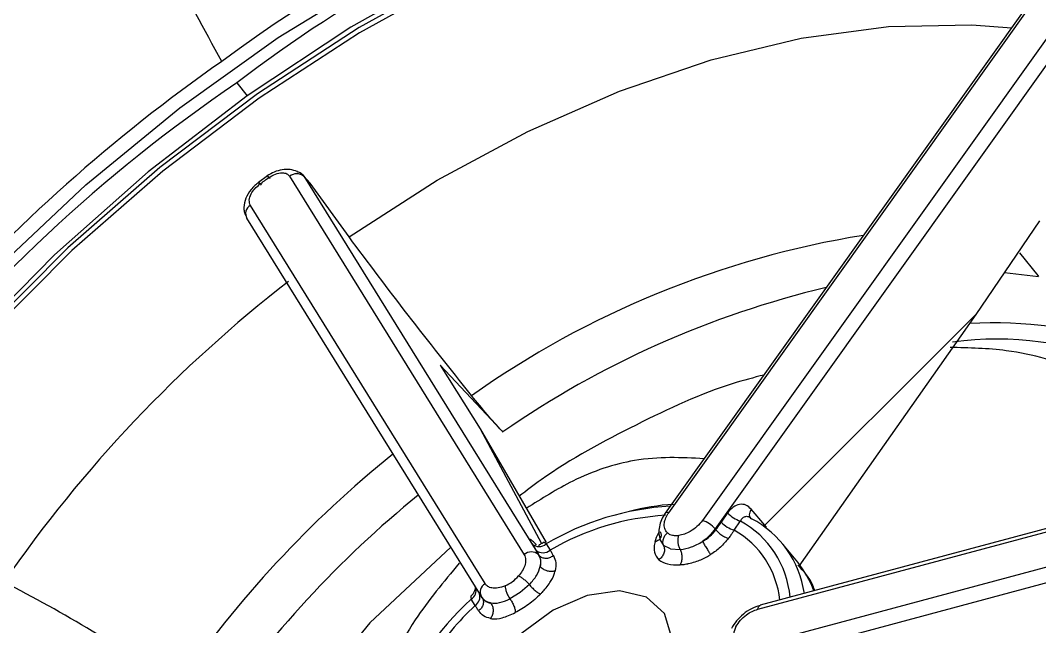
# Model space of a CAD drawing. Extents: x 400 to 501, y 484 to 634.
# Drawn here: x 480.005 to 481.092, y 521.949 to 522.594 of the extents above; entities that cross this region are included whole.
import ezdxf

# ---------------------------------------------------------------- set-up
doc = ezdxf.new("R2010")
doc.units = 0
doc.header["$MEASUREMENT"] = 0
doc.layers.add('DIM', color=3, linetype='Continuous')
doc.layers.add('GEOMETRY', color=3, linetype='Continuous', lineweight=25)

# ---------------------------------------------------------------- blocks, each defined once
blk = doc.blocks.new('2026 GRANDEE')
at = {"layer": 'GEOMETRY', "ltscale": 16}
for p, q in [((30.6959, -74.1714), (30.2677, -74.7709)), ((30.2716, -74.7703), (30.6998, -74.1709)), ((30.7356, -74.1792), (30.3074, -74.7786)), ((30.7491, -74.1881), (30.3209, -74.7876)), ((29.8113, -74.3128), (29.8225, -74.3265)), ((29.844, -74.4116), (29.8345, -74.4186)), ((29.8676, -74.4122), (30.1176, -74.815)), ((29.8761, -74.4073), (29.8757, -74.4068)), ((29.8827, -74.4122), (30.1327, -74.8149)), ((29.8827, -74.4122), (29.8895, -74.4194)), ((29.9309, -74.4766), (29.8895, -74.4194)), ((30.0758, -74.8458), (29.8258, -74.4431)), ((29.8217, -74.4566), (30.0717, -74.8594)), ((30.6668, -74.4597), (30.5988, -74.5594)), ((30.6454, -74.4936), (30.6648, -74.5176)), ((30.6293, -74.5147), (30.6657, -74.5188)), ((30.6648, -74.5176), (30.6657, -74.5188)), ((30.5988, -74.5594), (30.3739, -74.7834)), ((30.5988, -74.5594), (30.4101, -74.8271)), ((30.0281, -74.6134), (30.0936, -74.6832)), ((30.0281, -74.6134), (30.0707, -74.6809)), ((30.0707, -74.6809), (30.1361, -74.8032)), ((30.0707, -74.6809), (30.1409, -74.802)), ((30.0936, -74.6832), (30.0947, -74.6844)), ((30.3665, -74.873), (31.0549, -74.6889)), ((31.0574, -74.6847), (30.3691, -74.8688)), ((31.0489, -74.7281), (30.3605, -74.9122)), ((31.0528, -74.7438), (30.3645, -74.9279)), ((30.3343, -74.7704), (30.3276, -74.7802)), ((30.3555, -74.7743), (30.3576, -74.7744)), ((30.3739, -74.7834), (30.3595, -74.7665)), ((30.3413, -74.7889), (30.348, -74.7791)), ((30.3755, -74.7852), (30.3739, -74.7834)), ((30.3755, -74.7852), (30.3749, -74.7862)), ((30.3218, -74.7886), (30.3209, -74.7876)), ((30.0392, -74.807), (29.9529, -74.8874)), ((30.1259, -74.8036), (30.1301, -74.8103)), ((30.1409, -74.8035), (30.1451, -74.8101)), ((30.2622, -74.7989), (30.2661, -74.8052)), ((30.2736, -74.8088), (30.2661, -74.8052)), ((30.409, -74.8231), (30.3933, -74.8038)), ((30.1336, -74.8159), (30.1327, -74.8149)), ((30.2736, -74.8088), (30.2838, -74.8094)), ((30.1231, -74.8467), (30.1132, -74.8553)), ((30.0653, -74.869), (30.0611, -74.8623)), ((30.0719, -74.8595), (30.0727, -74.8608)), ((30.0727, -74.8608), (30.0719, -74.8598)), ((30.1132, -74.8553), (30.1023, -74.862)), ((30.0747, -74.8632), (30.074, -74.8642)), ((29.9529, -74.8874), (29.8528, -75.0103))]:
    blk.add_line(p, q, dxfattribs=at)
at = {"layer": 'GEOMETRY', "ltscale": 16, "flags": 128}
for points in [[(29.5564, -74.5095), (29.6504, -74.4213), (29.7505, -74.3393), (29.8555, -74.2645), (29.9643, -74.1976), (30.0755, -74.1396), (30.1878, -74.0911), (30.2999, -74.0527), (30.4105, -74.0248), (30.5183, -74.0077), (30.6221, -74.0016), (30.7205, -74.0067), (30.8125, -74.0228), (30.897, -74.0498), (30.9731, -74.0874), (31.0397, -74.135), (31.0961, -74.1922), (31.1417, -74.2583)], [(31.1063, -74.2144), (31.049, -74.1577), (30.9795, -74.1095), (30.9, -74.0721), (30.8116, -74.0461), (30.7154, -74.0317), (30.6126, -74.0291), (30.5044, -74.0384), (30.3923, -74.0595), (30.2776, -74.092), (30.1619, -74.1355), (30.0465, -74.1896), (29.9328, -74.2535), (29.8225, -74.3265)], [(30.7995, -74.0592), (30.706, -74.044), (30.606, -74.0404), (30.5006, -74.0483), (30.3913, -74.0678), (30.2793, -74.0985), (30.1661, -74.1401), (30.0531, -74.192), (29.9417, -74.2537), (29.8334, -74.3242), (29.7294, -74.4028), (29.6311, -74.4884), (29.5398, -74.58), (29.4565, -74.6764), (29.3824, -74.7764), (29.3183, -74.8788), (29.2651, -74.9822), (29.2235, -75.0853), (29.1939, -75.187), (29.1767, -75.2858), (29.1721, -75.3805), (29.1803, -75.47), (29.2011, -75.5531), (29.2342, -75.6288)], [(30.7891, -74.0673), (30.6968, -74.0523), (30.598, -74.0487), (30.494, -74.0566), (30.386, -74.0758), (30.2754, -74.1061), (30.1636, -74.1472), (30.0521, -74.1985), (29.9421, -74.2593), (29.8351, -74.329), (29.7324, -74.4066), (29.6354, -74.4911), (29.5452, -74.5816), (29.463, -74.6768), (29.3898, -74.7755)], [(29.9309, -74.4766), (30.0248, -74.4163), (30.1213, -74.3643), (30.219, -74.3214), (30.3166, -74.2882), (30.4127, -74.2652), (30.5058, -74.2528), (30.5946, -74.251), (30.6368, -74.2541)], [(29.8225, -74.3265), (29.7167, -74.4075), (29.6169, -74.4957), (29.5243, -74.5899), (29.44, -74.6888), (29.3652, -74.7913), (29.3007, -74.8961), (29.2475, -75.0018), (29.206, -75.1072), (29.177, -75.2109), (29.1607, -75.3115), (29.1573, -75.4079), (29.1669, -75.4988), (29.1893, -75.5831), (29.2244, -75.6597)], [(30.2716, -74.7703), (30.2702, -74.7701), (30.269, -74.7701), (30.2682, -74.7704), (30.2676, -74.771), (30.2676, -74.7711)], [(30.2532, -74.9678), (30.2699, -74.9348), (30.2747, -74.9035), (30.267, -74.8776), (30.2477, -74.8603), (30.219, -74.8536), (30.1846, -74.8584), (30.1485, -74.8741), (30.1151, -74.8987), (30.0884, -74.9294)], [(30.3665, -74.873), (30.3669, -74.8714), (30.3674, -74.8702), (30.3682, -74.8693), (30.369, -74.8689), (30.3691, -74.8688)]]:
    blk.add_lwpolyline(points, dxfattribs=at)
at = {"layer": 'GEOMETRY', "ltscale": 16}
for centre, radius, start, end in [((30.7561, -75.5924), 1.6186, 100.6743, 126.4118), ((30.691, -75.46), 1.4457, 91.8564, 127.4814), ((31.2146, -76.2467), 2.6775, 124.9653, 151.205), ((31.1821, -76.1967), 2.5827, 125.2119, 147.4151), ((30.8269, -75.765), 1.8001, 124.9644, 151.8074), ((30.7275, -75.6683), 1.6361, 124.0545, 160.1528), ((29.8752, -74.421), 0.0116, 49.2879, 130.8708), ((29.8311, -74.452), 0.0104, 120.6175, 208.6891), ((30.6387, -75.462), 0.9998, 99.1875, 125.2704), ((30.7489, -75.6646), 1.442, 127.741, 145.3276), ((30.6743, -75.5205), 1.0174, 103.3525, 124.7296), ((30.6171, -75.0493), 0.4811, 51.6536, 92.9697), ((30.6213, -74.9376), 0.3521, 36.9098, 97.7208), ((30.7166, -75.6253), 1.178, 128.8501, 145.3492), ((30.7311, -75.6434), 1.1503, 129.1592, 145.3552), ((30.2896, -75.0554), 0.2925, 93.2364, 120.5602), ((30.2925, -75.0146), 0.2537, 93.5806, 104.408), ((30.2844, -75.0503), 0.2777, 93.3602, 120.113), ((30.3563, -74.7509), 0.0294, 221.5685, 253.5091), ((30.2993, -74.8056), 0.0282, 39.8274, 73.1996), ((30.3496, -74.7607), 0.0294, 221.5685, 253.5091), ((30.2991, -74.8688), 0.1021, 4.7445, 61.3937), ((30.3109, -74.871), 0.1062, 7.9889, 62.6631), ((30.2936, -74.8732), 0.0968, 5.8822, 60.4933), ((30.1333, -74.7948), 0.0115, 230.114, 311.2704), ((30.1251, -74.8237), 0.0116, 49.2877, 130.8708), ((30.1375, -74.8014), 0.0115, 230.1139, 311.2705), ((30.3276, -74.8889), 0.1047, 19.7341, 38.9885), ((30.0802, -74.81), 0.0418, 294.0966, 318.6502), ((28.8993, -76.1536), 1.468, 54.7007, 63.1196), ((30.0556, -74.8531), 0.0107, 300.9899, 17.7745), ((30.0811, -74.8548), 0.0104, 120.6175, 208.6893), ((30.2883, -75.1096), 0.3358, 132.5705, 157.764), ((30.0597, -74.8598), 0.0107, 301.0468, 17.1216), ((30.3119, -75.1271), 0.357, 133.6975, 145.4826)]:
    blk.add_arc(centre, radius, start, end, dxfattribs=at)
for points, knots in [([(29.7953, -74.2898), (29.7766, -74.2558), (29.7393, -74.1879), (29.7158, -74.1377), (29.7041, -74.1126)], [0, 0, 0, 0, 0.5, 1, 1, 1, 1]), ([(29.8758, -74.407), (29.8733, -74.4062), (29.8684, -74.4046), (29.8597, -74.405), (29.8511, -74.4072), (29.8462, -74.4103), (29.8437, -74.4118)], [0, 0, 0, 0, 0.2581689, 0.5119341, 0.759126, 1, 1, 1, 1]), ([(29.8356, -74.4207), (29.8374, -74.4194), (29.8405, -74.4171), (29.8436, -74.4148), (29.845, -74.4138)], [0, 0, 0, 0, 0.560002, 1, 1, 1, 1]), ([(29.8468, -74.4145), (29.8461, -74.4138), (29.8448, -74.4123), (29.8439, -74.4114), (29.8438, -74.4119), (29.8446, -74.4132), (29.845, -74.4138)], [0, 0, 0, 0, 0.241096, 0.500001, 0.758905, 1, 1, 1, 1]), ([(29.845, -74.4138), (29.8475, -74.4123), (29.8525, -74.4092), (29.8595, -74.408), (29.8648, -74.4091), (29.8667, -74.4112), (29.8676, -74.4122)], [0, 0, 0, 0, 0.2786913, 0.5580207, 0.7789551, 1, 1, 1, 1]), ([(29.8754, -74.4072), (29.8759, -74.4072), (29.8794, -74.4076), (29.8812, -74.4101), (29.8827, -74.4122)], [0, 0, 0, 0, 0.139575, 1, 1, 1, 1]), ([(29.8348, -74.4184), (29.8333, -74.4196), (29.8304, -74.422), (29.8253, -74.4276), (29.8204, -74.4357), (29.8185, -74.4439), (29.819, -74.4499), (29.8202, -74.4525), (29.8208, -74.4538)], [0, 0, 0, 0, 0.121811, 0.242776, 0.486095, 0.736396, 0.866044, 1, 1, 1, 1]), ([(29.8258, -74.4431), (29.8252, -74.4413), (29.8239, -74.4378), (29.8261, -74.4313), (29.8302, -74.4253), (29.8338, -74.4222), (29.8356, -74.4207)], [0, 0, 0, 0, 0.278443, 0.557745, 0.778799, 1, 1, 1, 1]), ([(29.8356, -74.4207), (29.8352, -74.4201), (29.8344, -74.4188), (29.8345, -74.4184), (29.8354, -74.4192), (29.8367, -74.4208), (29.8373, -74.4215)], [0, 0, 0, 0, 0.2410947, 0.4999988, 0.7589035, 1, 1, 1, 1]), ([(30.0614, -74.6456), (30.0385, -74.6168), (29.9926, -74.5592), (29.9515, -74.5041), (29.9309, -74.4766)], [0, 0, 0, 0, 0.499999, 1, 1, 1, 1]), ([(30.8445, -74.7417), (30.8397, -74.7315), (30.8243, -74.6985), (30.7798, -74.6563), (30.7133, -74.6177), (30.6427, -74.5962), (30.5917, -74.5948), (30.5714, -74.5943)], [0, 0, 0, 0, 0.10925, 0.352507, 0.595764, 0.839021, 1, 1, 1, 1]), ([(30.3729, -74.6237), (30.362, -74.6265), (30.3171, -74.6382), (30.2366, -74.6759), (30.1594, -74.717), (30.12, -74.7468), (30.1123, -74.7527)], [0, 0, 0, 0, 0.124029, 0.514574, 0.905119, 1, 1, 1, 1]), ([(30.0936, -74.6832), (30.0885, -74.6776), (30.0784, -74.6664), (30.067, -74.6526), (30.0614, -74.6456)], [0, 0, 0, 0, 0.500588, 1, 1, 1, 1]), ([(30.3092, -74.7128), (30.2852, -74.7116), (30.2417, -74.7093), (30.1737, -74.7315), (30.1362, -74.7554), (30.1198, -74.7657)], [0, 0, 0, 0, 0.411091, 0.744084, 1, 1, 1, 1]), ([(30.3595, -74.7665), (30.3577, -74.7649), (30.354, -74.7615), (30.347, -74.761), (30.3399, -74.7638), (30.3362, -74.7682), (30.3343, -74.7704)], [0, 0, 0, 0, 0.248426, 0.496166, 0.745927, 1, 1, 1, 1]), ([(30.2677, -74.7709), (30.2663, -74.7732), (30.2635, -74.7777), (30.2613, -74.7853), (30.2608, -74.7928), (30.262, -74.7972), (30.2626, -74.7994)], [0, 0, 0, 0, 0.243544, 0.492203, 0.745032, 1, 1, 1, 1]), ([(30.2702, -74.7916), (30.269, -74.7902), (30.2667, -74.7874), (30.2666, -74.7816), (30.2682, -74.7757), (30.2705, -74.7721), (30.2716, -74.7703)], [0, 0, 0, 0, 0.279775, 0.557669, 0.777003, 1, 1, 1, 1]), ([(30.348, -74.7791), (30.3488, -74.7779), (30.3499, -74.776), (30.3521, -74.7747), (30.3537, -74.7741), (30.3553, -74.7741), (30.3569, -74.7745), (30.3584, -74.7754), (30.3592, -74.7762), (30.3596, -74.7767)], [0, 0, 0, 0, 0.2702344, 0.3996569, 0.5253069, 0.6476255, 0.7671235, 0.8843744, 1, 1, 1, 1]), ([(30.3595, -74.7665), (30.3589, -74.7676), (30.3576, -74.7697), (30.3572, -74.7727), (30.3577, -74.7752), (30.359, -74.7762), (30.3596, -74.7767)], [0, 0, 0, 0, 0.249188, 0.5, 0.750812, 1, 1, 1, 1]), ([(30.3074, -74.7786), (30.3056, -74.7808), (30.3019, -74.7852), (30.2951, -74.7901), (30.2883, -74.7933), (30.2843, -74.7941), (30.2823, -74.7945)], [0, 0, 0, 0, 0.2793916, 0.5595729, 0.778985, 1, 1, 1, 1]), ([(30.3218, -74.7886), (30.3229, -74.787), (30.3249, -74.7843), (30.3268, -74.7815), (30.3276, -74.7802)], [0, 0, 0, 0, 0.559996, 1, 1, 1, 1]), ([(30.2571, -74.8011), (30.258, -74.798), (30.259, -74.7948), (30.2611, -74.7912), (30.2613, -74.791)], [0, 0, 0, 0, 0.939914, 1, 1, 1, 1]), ([(30.2631, -74.7962), (30.263, -74.7965), (30.2628, -74.7973), (30.262, -74.7984), (30.2602, -74.8), (30.2584, -74.8007), (30.2571, -74.8011)], [0, 0, 0, 0, 0.102529, 0.338541, 0.569763, 1, 1, 1, 1]), ([(30.2623, -74.7904), (30.2628, -74.7915), (30.2635, -74.7931), (30.2635, -74.7951), (30.2632, -74.7959), (30.2631, -74.7962)], [0, 0, 0, 0, 0.541218, 0.832085, 1, 1, 1, 1]), ([(30.2661, -74.8052), (30.2657, -74.8042), (30.2651, -74.802), (30.2657, -74.7982), (30.2673, -74.7945), (30.2692, -74.7926), (30.2702, -74.7916)], [0, 0, 0, 0, 0.25, 0.5, 0.75, 1, 1, 1, 1]), ([(30.2702, -74.7916), (30.271, -74.7923), (30.2725, -74.7934), (30.2745, -74.794), (30.2754, -74.7942)], [0, 0, 0, 0, 0.564334, 1, 1, 1, 1]), ([(30.2754, -74.7942), (30.2766, -74.7944), (30.2788, -74.7948), (30.2812, -74.7946), (30.2823, -74.7945)], [0, 0, 0, 0, 0.554763, 1, 1, 1, 1]), ([(30.2838, -74.8094), (30.2833, -74.8082), (30.2822, -74.806), (30.2815, -74.8019), (30.2814, -74.7978), (30.282, -74.7956), (30.2823, -74.7945)], [0, 0, 0, 0, 0.25, 0.5, 0.75, 1, 1, 1, 1]), ([(30.3209, -74.7876), (30.319, -74.79), (30.3152, -74.7949), (30.3101, -74.799), (30.3076, -74.801)], [0, 0, 0, 0, 0.499837, 1, 1, 1, 1]), ([(30.3076, -74.801), (30.3103, -74.7992), (30.3158, -74.7957), (30.3198, -74.7909), (30.3218, -74.7886)], [0, 0, 0, 0, 0.502456, 1, 1, 1, 1]), ([(30.3218, -74.7886), (30.3226, -74.7895), (30.3244, -74.7914), (30.328, -74.7943), (30.3319, -74.7965), (30.3341, -74.7972), (30.3352, -74.7975)], [0, 0, 0, 0, 0.240868, 0.5, 0.759132, 1, 1, 1, 1]), ([(30.3413, -74.7889), (30.3402, -74.7906), (30.3381, -74.7935), (30.3361, -74.7963), (30.3352, -74.7975)], [0, 0, 0, 0, 0.56002, 1, 1, 1, 1]), ([(30.1307, -74.8047), (30.1291, -74.8031), (30.126, -74.7999), (30.1236, -74.7983), (30.1233, -74.7993), (30.125, -74.8022), (30.1259, -74.8036)], [0, 0, 0, 0, 0.2484262, 0.4961656, 0.7459269, 1, 1, 1, 1]), ([(30.1388, -74.8016), (30.1373, -74.8025), (30.1348, -74.8039), (30.133, -74.8048), (30.133, -74.8053), (30.133, -74.8054)], [0, 0, 0, 0, 0.592657, 0.918462, 1, 1, 1, 1]), ([(30.1409, -74.8035), (30.1402, -74.8029), (30.1392, -74.802), (30.1387, -74.8016), (30.1388, -74.8016), (30.1388, -74.8017)], [0, 0, 0, 0, 0.5653727, 0.8361449, 1, 1, 1, 1]), ([(30.2571, -74.8011), (30.257, -74.8016), (30.2559, -74.8057), (30.2553, -74.8132), (30.259, -74.8179), (30.2609, -74.8204)], [0, 0, 0, 0, 0.056946, 0.50718, 1, 1, 1, 1]), ([(30.2661, -74.8052), (30.2665, -74.8064), (30.2673, -74.809), (30.2666, -74.8134), (30.2644, -74.8175), (30.2621, -74.8195), (30.2609, -74.8204)], [0, 0, 0, 0, 0.240495, 0.499938, 0.759416, 1, 1, 1, 1]), ([(30.2838, -74.8094), (30.2878, -74.8088), (30.2958, -74.8076), (30.3036, -74.8032), (30.3075, -74.8009)], [0, 0, 0, 0, 0.502636, 1, 1, 1, 1]), ([(30.3076, -74.801), (30.3082, -74.8021), (30.3092, -74.8038), (30.3108, -74.8064), (30.3121, -74.8084), (30.3133, -74.8104), (30.3148, -74.8127), (30.3156, -74.814), (30.3162, -74.8149)], [0, 0, 0, 0, 0.2396939, 0.3685128, 0.4999999, 0.6314869, 0.7603059, 1, 1, 1, 1]), ([(30.3352, -74.7975), (30.3325, -74.8008), (30.3271, -74.8073), (30.3198, -74.8124), (30.3162, -74.8149)], [0, 0, 0, 0, 0.5002663, 1, 1, 1, 1]), ([(30.1176, -74.815), (30.1183, -74.8167), (30.1196, -74.8201), (30.1185, -74.8263), (30.1158, -74.8323), (30.113, -74.8358), (30.1116, -74.8376)], [0, 0, 0, 0, 0.279495, 0.559752, 0.779301, 1, 1, 1, 1]), ([(30.1336, -74.8159), (30.1329, -74.8149), (30.1318, -74.813), (30.1306, -74.8111), (30.1301, -74.8103)], [0, 0, 0, 0, 0.559996, 1, 1, 1, 1]), ([(30.1327, -74.8149), (30.1335, -74.8168), (30.1353, -74.8204), (30.1349, -74.8251), (30.1347, -74.8274)], [0, 0, 0, 0, 0.499837, 1, 1, 1, 1]), ([(30.1336, -74.8159), (30.1345, -74.8166), (30.1363, -74.8182), (30.1404, -74.8189), (30.1448, -74.8183), (30.1474, -74.8167), (30.1486, -74.816)], [0, 0, 0, 0, 0.240868, 0.5, 0.759132, 1, 1, 1, 1]), ([(30.1347, -74.8274), (30.1351, -74.8253), (30.1359, -74.8211), (30.1343, -74.8176), (30.1336, -74.8159)], [0, 0, 0, 0, 0.502456, 1, 1, 1, 1]), ([(30.1451, -74.8101), (30.1458, -74.8112), (30.147, -74.8132), (30.1481, -74.8151), (30.1486, -74.816)], [0, 0, 0, 0, 0.56002, 1, 1, 1, 1]), ([(30.1486, -74.816), (30.1497, -74.8184), (30.1519, -74.8232), (30.151, -74.8291), (30.1506, -74.832)], [0, 0, 0, 0, 0.5002663, 1, 1, 1, 1]), ([(30.2838, -74.8094), (30.2843, -74.8106), (30.2852, -74.8131), (30.2857, -74.8178), (30.2852, -74.8224), (30.2843, -74.8246), (30.2839, -74.8257)], [0, 0, 0, 0, 0.240558, 0.500062, 0.759531, 1, 1, 1, 1]), ([(30.2839, -74.8257), (30.2848, -74.8256), (30.2873, -74.8254), (30.2903, -74.8249), (30.2947, -74.824), (30.3013, -74.8222), (30.3088, -74.8191), (30.3139, -74.8163), (30.3154, -74.8153), (30.316, -74.815), (30.3162, -74.8149)], [0, 0, 0, 0, 0.0868346, 0.2454053, 0.2711256, 0.4933178, 0.8463077, 0.9486484, 0.9807492, 1, 1, 1, 1]), ([(30.0483, -74.8241), (30.0318, -74.8439), (29.9951, -74.8879), (29.9661, -74.9479), (29.967, -74.9795), (29.9672, -74.988)], [0, 0, 0, 0, 0.37223, 0.831828, 1, 1, 1, 1]), ([(30.1231, -74.8467), (30.1259, -74.8435), (30.1316, -74.8371), (30.1336, -74.8306), (30.1347, -74.8274)], [0, 0, 0, 0, 0.5026345, 1, 1, 1, 1]), ([(30.1347, -74.8274), (30.1356, -74.8284), (30.137, -74.8298), (30.1396, -74.8312), (30.1419, -74.8321), (30.1442, -74.8326), (30.1473, -74.8328), (30.1493, -74.8323), (30.1506, -74.832)], [0, 0, 0, 0, 0.239694, 0.368513, 0.5, 0.631487, 0.760306, 1, 1, 1, 1]), ([(30.2609, -74.8204), (30.2638, -74.8222), (30.2694, -74.8258), (30.2791, -74.8257), (30.2839, -74.8257)], [0, 0, 0, 0, 0.499434, 1, 1, 1, 1]), ([(30.4272, -74.8533), (30.4266, -74.8514), (30.4231, -74.841), (30.4155, -74.8327), (30.4092, -74.826)], [0, 0, 0, 0, 0.178396, 1, 1, 1, 1]), ([(30.1349, -74.8569), (30.1356, -74.8562), (30.1376, -74.8542), (30.1396, -74.8519), (30.1423, -74.8485), (30.146, -74.8435), (30.1489, -74.8378), (30.1502, -74.8338), (30.1505, -74.8326), (30.1506, -74.8322), (30.1506, -74.832)], [0, 0, 0, 0, 0.0868743, 0.2454144, 0.2715165, 0.4933363, 0.8464113, 0.9487222, 0.9807914, 1, 1, 1, 1]), ([(30.0653, -74.8489), (30.0654, -74.8493), (30.0655, -74.85), (30.0649, -74.8531), (30.0634, -74.8565), (30.0616, -74.8583), (30.0608, -74.8592)], [0, 0, 0, 0, 0.280711, 0.544075, 0.78458, 1, 1, 1, 1]), ([(30.0972, -74.8481), (30.0947, -74.8491), (30.0896, -74.8509), (30.0832, -74.8508), (30.0785, -74.849), (30.0767, -74.8469), (30.0758, -74.8458)], [0, 0, 0, 0, 0.2793355, 0.557392, 0.7768931, 1, 1, 1, 1]), ([(30.0972, -74.8481), (30.0973, -74.8492), (30.0975, -74.8512), (30.0987, -74.855), (30.1003, -74.8588), (30.1016, -74.8609), (30.1023, -74.862)], [0, 0, 0, 0, 0.25, 0.5, 0.75, 1, 1, 1, 1]), ([(30.1231, -74.8467), (30.1239, -74.8478), (30.1258, -74.85), (30.1292, -74.8532), (30.1325, -74.8558), (30.1341, -74.8565), (30.1349, -74.8569)], [0, 0, 0, 0, 0.240564, 0.500068, 0.759534, 1, 1, 1, 1]), ([(30.0607, -74.8592), (30.0607, -74.8592), (30.0606, -74.8593), (30.0606, -74.86), (30.0609, -74.8614), (30.0611, -74.8623)], [0, 0, 0, 0, 0.044548, 0.35396, 1, 1, 1, 1]), ([(30.0727, -74.8608), (30.0732, -74.8618), (30.0743, -74.864), (30.074, -74.8679), (30.0722, -74.8718), (30.07, -74.8738), (30.0689, -74.8747)], [0, 0, 0, 0, 0.240868, 0.5, 0.759132, 1, 1, 1, 1]), ([(30.0818, -74.8664), (30.0798, -74.8658), (30.0756, -74.8644), (30.0732, -74.8613), (30.0719, -74.8598)], [0, 0, 0, 0, 0.500163, 1, 1, 1, 1]), ([(30.0727, -74.8608), (30.0738, -74.8622), (30.0762, -74.8652), (30.0799, -74.866), (30.0818, -74.8664)], [0, 0, 0, 0, 0.497544, 1, 1, 1, 1]), ([(30.0819, -74.8664), (30.0849, -74.8666), (30.0911, -74.8669), (30.0985, -74.8637), (30.1023, -74.862)], [0, 0, 0, 0, 0.497946, 1, 1, 1, 1]), ([(30.1023, -74.862), (30.1031, -74.8632), (30.1048, -74.8655), (30.1068, -74.8697), (30.108, -74.8738), (30.108, -74.8758), (30.108, -74.8767)], [0, 0, 0, 0, 0.240495, 0.499939, 0.759416, 1, 1, 1, 1]), ([(30.1349, -74.8569), (30.1329, -74.8588), (30.1289, -74.8627), (30.1199, -74.8699), (30.1128, -74.874), (30.108, -74.8767)], [0, 0, 0, 0, 0.252181, 0.501741, 1, 1, 1, 1]), ([(30.0689, -74.8747), (30.0683, -74.8737), (30.0671, -74.8718), (30.0658, -74.8698), (30.0653, -74.869)], [0, 0, 0, 0, 0.559971, 1, 1, 1, 1]), ([(30.0818, -74.8664), (30.0825, -74.8675), (30.0839, -74.8697), (30.0846, -74.8742), (30.084, -74.8788), (30.0826, -74.8813), (30.0819, -74.8826)], [0, 0, 0, 0, 0.239433, 0.498119, 0.757851, 1, 1, 1, 1]), ([(30.369, -74.8689), (30.3659, -74.8699), (30.3597, -74.872), (30.3509, -74.878), (30.3433, -74.8853), (30.34, -74.8908), (30.3383, -74.8935)], [0, 0, 0, 0, 0.252097, 0.500262, 0.748468, 1, 1, 1, 1]), ([(30.3432, -74.8916), (30.3447, -74.8892), (30.3475, -74.8846), (30.3538, -74.8791), (30.3603, -74.8751), (30.3645, -74.8737), (30.3665, -74.873)], [0, 0, 0, 0, 0.27932, 0.557326, 0.776823, 1, 1, 1, 1]), ([(30.0817, -74.8829), (30.0791, -74.8822), (30.0738, -74.8808), (30.0706, -74.8768), (30.0689, -74.8747)], [0, 0, 0, 0, 0.499734, 1, 1, 1, 1]), ([(30.0817, -74.8829), (30.0821, -74.883), (30.0858, -74.8835), (30.0942, -74.8829), (30.1033, -74.8788), (30.108, -74.8767)], [0, 0, 0, 0, 0.0574324, 0.5071644, 1, 1, 1, 1]), ([(30.0819, -74.8826), (30.0818, -74.8826), (30.0818, -74.8827), (30.0817, -74.8828), (30.0817, -74.8829)], [0, 0, 0, 0, 0.561783, 1, 1, 1, 1]), ([(30.3432, -74.8916), (30.3421, -74.8943), (30.3401, -74.8991), (30.3408, -74.9032), (30.3412, -74.905)], [0, 0, 0, 0, 0.559342, 1, 1, 1, 1])]:
    blk.add_open_spline(points, degree=3, knots=knots, dxfattribs=at)
blk.add_open_spline([(30.1116, -74.8376), (30.1124, -74.838), (30.1141, -74.8389), (30.1173, -74.8412), (30.1204, -74.8439), (30.1222, -74.8458), (30.1231, -74.8467)], degree=3, dxfattribs=at)

msp = doc.modelspace()

# ---------------------------------------------------------------- block references
at = {"layer": 'DIM'}
msp.add_blockref('2026 GRANDEE', (450.4248, 596.8403), dxfattribs=at)

doc.saveas('drawing.dxf')
